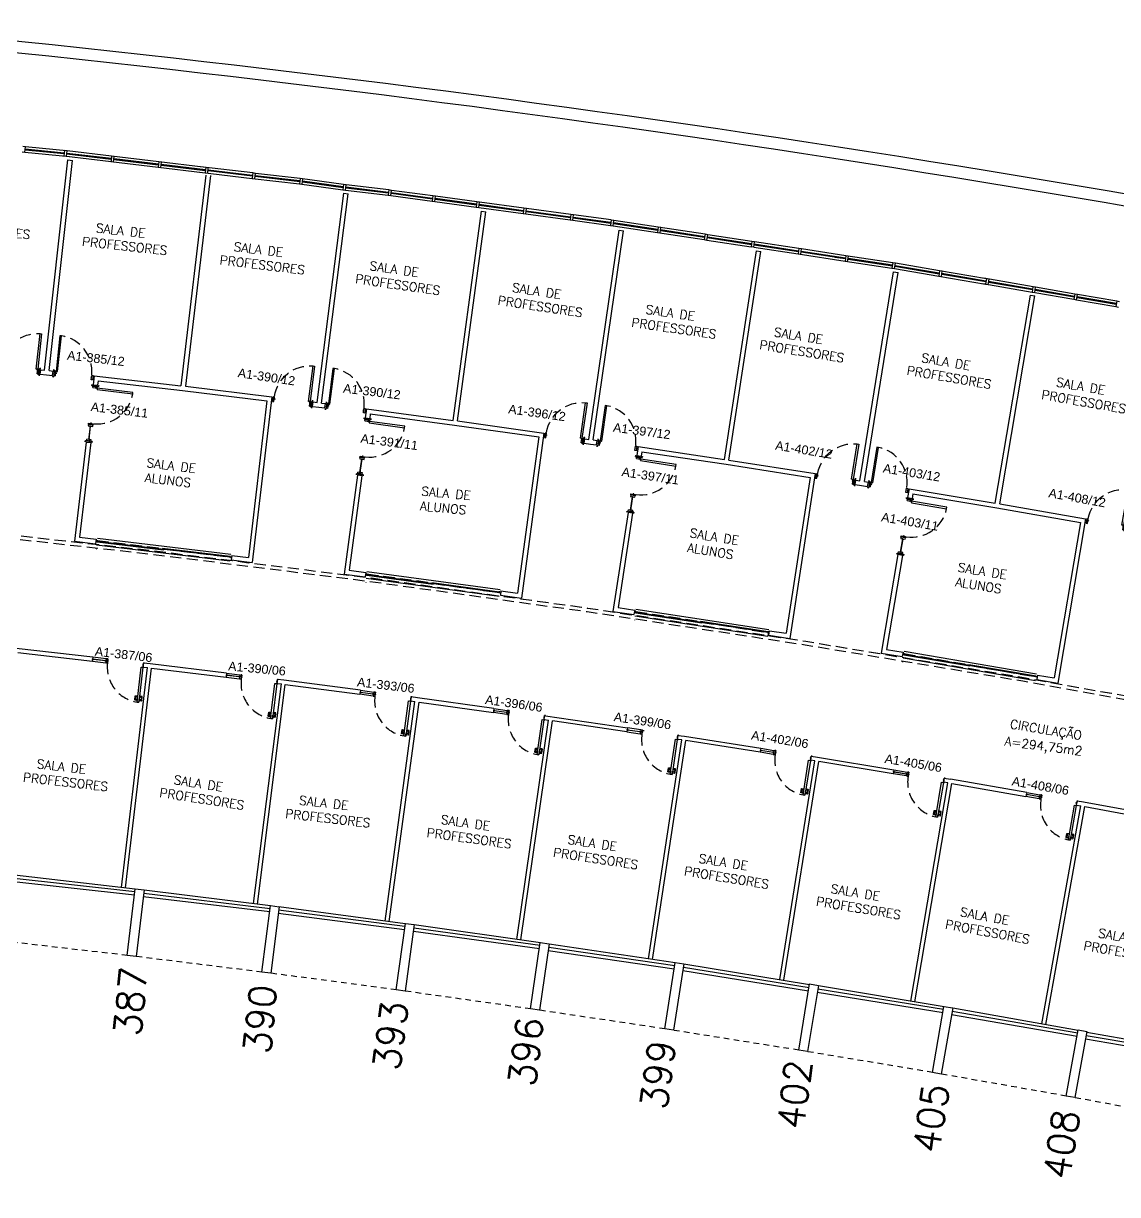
# Model space of a CAD drawing. Header units: millimetres. Extents: x 2757 to 3055, y 1102 to 1216.
# Drawn here: x 2950.97 to 2975.42, y 1124.99 to 1151.17 of the extents above; entities that cross this region are included whole.
import ezdxf

# ---------------------------------------------------------------- set-up
doc = ezdxf.new("R2010")
doc.units = ezdxf.units.MM
doc.linetypes.add('HIDDEN', pattern=[0.375, 0.25, -0.125])
doc.linetypes.add('HIDDEN2', pattern=[0.1875, 0.125, -0.0625])
for name, color, linetype in [('AR-ALV', 2, 'Continuous'), ('AR-ALV-BXA', 2, 'Continuous'), ('AR-ALV-VT1', 2, 'Continuous'), ('AR-DIV', 2, 'Continuous'), ('AR-DIV-VT1', 1, 'Continuous'), ('AR-ESQ', 2, 'Continuous'), ('AR-MOB', 71, 'Continuous'), ('AR-POR', 1, 'Continuous'), ('AR-PRJ', 1, 'HIDDEN'), ('AR-PRJ-EDF', 1, 'HIDDEN'), ('AREA', 2, 'Continuous'), ('BL-ESQ-02', 62, 'Continuous'), ('BL-ESQ-PRJ', 1, 'HIDDEN'), ('BL-POR-01', 2, 'Continuous'), ('BL-POR-02', 1, 'Continuous'), ('BL-POR-PRJ', 1, 'HIDDEN'), ('DT-ESQ-01', 71, 'Continuous'), ('DT-ESQ-VT1', 1, 'Continuous'), ('ESQ', 1, 'Continuous'), ('ESTR', 3, 'Continuous'), ('NOPILAR1', 2, 'Continuous'), ('PROJ', 1, 'HIDDEN2'), ('TEXTO', 2, 'Continuous'), ('USO1', 2, 'Continuous')]:
    doc.layers.add(name, color=color, linetype=linetype)
doc.styles.add('1', font='romans.shx')
doc.styles.add('NOPILAR', font='simplex.shx', dxfattribs={"height": 0.6})
doc.styles.get("Standard").update_dxf_attribs({"font": 'arial.ttf'})
doc.styles.add('UNB-100-1', font='simplex.shx', dxfattribs={"height": 0.2})
doc.dimstyles.new('1-600', dxfattribs={"dimtxt": 1.1, "dimasz": 2.5, "dimexe": 2, "dimexo": 4, "dimgap": 0.2, "dimtad": 1, "dimdec": 0, "dimzin": 4, "dimdsep": 46, "dimlunit": 6, "dimtxsty": '1', "dimblk1": 'NONE', "dimblk2": 'NONE', "dimsah": 1, "dimcen": 0, "dimclrd": 2, "dimclre": 2, "dimclrt": 2, "dimadec": 0, "dimazin": 0, "dimtfac": 1, "dimtdec": 0, "dimtmove": 2, "dimatfit": 3, "dimldrblk": 'NONE', "dimfxl": 1, "dimtolj": 1, "dimtzin": 0, "dimarcsym": 0})

# ---------------------------------------------------------------- blocks, each defined once
blk = doc.blocks.new('pm01-p')
at = {"layer": 'BL-ESQ-02', "color": 2}
for p, q in [((0.01, 0.025), (0.01, 0.125)), ((0.04, 0.125), (0.01, 0.125)), ((0.04, 0.025), (0.01, 0.025)), ((0.04, 0.025), (0.04, 0.125))]:
    blk.add_line(p, q, dxfattribs=at)
for points in [[(0.041, 0.926), (0.041, 0.126), (0.076, 0.126), (0.076, 0.926)], [(0.04, 0.075), (0.04, 0.09), (0.05, 0.09), (0.05, 0.075)], [(0.842, 0.075), (0.842, 0.09), (0.832, 0.09), (0.832, 0.075)], [(0.872, 0.025), (0.842, 0.025), (0.842, 0.125), (0.872, 0.125)]]:
    blk.add_lwpolyline(points, close=True, dxfattribs=at)
at = {"layer": 'BL-ESQ-02', "color": 1}
for points in [[(0, 0.023), (0, 0), (-0.023, 0), (-0.023, 0), (0, 0), (0, 0.023)], [(0, 0.128), (0, 0.15), (-0.023, 0.15), (-0.023, 0.151), (0, 0.151), (0, 0.128)]]:
    blk.add_lwpolyline(points, close=True, dxfattribs=at)
at = {"layer": 'BL-ESQ-02', "color": 2}
blk.add_lwpolyline([(0.01, 0.115), (0, 0.115), (0, 0.035), (0.01, 0.035)], dxfattribs=at)
at = {"layer": 'BL-ESQ-PRJ', "color": 1}
blk.add_arc((0.041, 0.126), 0.801, 1.0013, 87.4949, dxfattribs=at)
at = {"layer": 'DT-ESQ-VT1'}
for points in [[(0.04, 0.125), (0.04, 0.1), (0.041, 0.1), (0.041, 0.125)], [(0.041, 0.126), (0.066, 0.126), (0.066, 0.125), (0.041, 0.125)]]:
    blk.add_lwpolyline(points, close=True, dxfattribs=at)
blk = doc.blocks.new('ev01-p')
at = {"layer": 'AR-ALV-BXA', "color": 2}
for p, q in [((0, 0.075), (3, 0.075)), ((0, -0.075), (3, -0.075))]:
    blk.add_line(p, q, dxfattribs=at)
at = {"layer": 'BL-ESQ-02'}
for p, q in [((0, 0.021), (0.015, 0.021)), ((3, -0.006), (3, 0.007))]:
    blk.add_line(p, q, dxfattribs=at)
at = {"layer": 'BL-ESQ-02', "color": 2}
for p, q in [((0, 0.007), (0, 0.021)), ((0, 0.007), (0.015, 0.007)), ((0, -0.006), (0, 0.007)), ((0, 0.007), (0.015, 0.007)), ((0, -0.006), (0, 0.007)), ((0.015, 0.007), (0, 0.007)), ((0.014, 0.02), (0.001, 0.02)), ((0.001, 0.02), (0.001, 0.008)), ((0.001, 0.008), (0.014, 0.008)), ((0.014, 0.006), (0.001, 0.006)), ((0.001, 0.006), (0.001, -0.005)), ((0.014, 0.019), (0.014, 0.02)), ((0.015, 0.019), (0.014, 0.019)), ((0.014, 0.008), (0.014, 0.009)), ((0.014, 0.009), (0.015, 0.009)), ((0.014, 0.005), (0.014, 0.006)), ((0.015, 0.005), (0.014, 0.005)), ((0.015, 0.021), (0.015, 0.019)), ((0.015, 0.009), (0.015, 0.007)), ((0.015, 0.007), (0.015, 0.005)), ((3, 0.021), (2.985, 0.021)), ((2.985, 0.021), (2.985, 0.019)), ((2.985, 0.019), (2.986, 0.019)), ((2.986, 0.009), (2.985, 0.009)), ((2.985, 0.009), (2.985, 0.007)), ((3, 0.007), (2.985, 0.007)), ((2.985, 0.007), (3, 0.007)), ((2.986, 0.019), (2.986, 0.02)), ((2.986, 0.02), (2.999, 0.02)), ((2.986, 0.008), (2.986, 0.009)), ((2.999, 0.008), (2.986, 0.008)), ((2.999, 0.02), (2.999, 0.008)), ((3, 0.007), (3, 0.021)), ((0.015, -0.006), (0, -0.006)), ((0.001, -0.005), (0.014, -0.005)), ((0.014, -0.005), (0.014, -0.004)), ((0.014, -0.004), (0.015, -0.004)), ((0.015, -0.004), (0.015, -0.006))]:
    blk.add_line(p, q, dxfattribs=at)
at = {"layer": 'BL-ESQ-02', "color": 1}
for points in [[(1.5, 0.004), (0.005, 0.004), (0.005, -0.004), (1.5, -0.004)], [(1.47, 0.01), (2.995, 0.01), (2.995, 0.018), (1.47, 0.018)]]:
    blk.add_lwpolyline(points, dxfattribs=at)
at = {"layer": 'BL-ESQ-02', "color": 2}
blk.add_lwpolyline([(0.005, -0.164), (0.005, -0.172)], dxfattribs=at)
at = {"layer": 'BL-ESQ-PRJ', "color": 1}
for p, q in [((0, 0.021), (2.985, 0.021)), ((0.015, 0.019), (2.985, 0.019)), ((0.015, 0.009), (2.985, 0.009)), ((0.015, 0.007), (2.985, 0.007))]:
    blk.add_line(p, q, dxfattribs=at)
at = {"layer": 'DT-ESQ-01', "color": 1}
for p, q in [((1.47, 0.018), (1.47, 0.01)), ((1.5, 0.004), (1.5, -0.004))]:
    blk.add_line(p, q, dxfattribs=at)
blk = doc.blocks.new('em01-p')
at = {"layer": 'BL-ESQ-02', "color": 2}
for p, q in [((0.33, 0.003), (0.03, 0.003)), ((0.33, 0.05), (0.33, -0.05)), ((0.36, 0.05), (0.33, 0.05)), ((0.36, 0.05), (0.36, -0.05)), ((0.33, -0.003), (0.03, -0.003)), ((0.36, -0.05), (0.33, -0.05))]:
    blk.add_line(p, q, dxfattribs=at)
for points in [[(0.03, 0.05), (0, 0.05), (0, -0.05), (0.03, -0.05)], [(0.03, 0.003), (0.03, 0.018), (0.04, 0.018), (0.04, 0.003)], [(0.33, 0.003), (0.33, 0.018), (0.32, 0.018), (0.32, 0.003)], [(0.03, -0.003), (0.03, -0.018), (0.04, -0.018), (0.04, -0.003)], [(0.33, -0.003), (0.33, -0.018), (0.32, -0.018), (0.32, -0.003)]]:
    blk.add_lwpolyline(points, close=True, dxfattribs=at)
blk.add_lwpolyline([(0.36, -0.04), (0.37, -0.04), (0.37, 0.04), (0.36, 0.04)], dxfattribs=at)
at = {"layer": 'BL-ESQ-02', "color": 1}
for points in [[(0.37, 0.052), (0.37, 0.075), (0.392, 0.075), (0.392, 0.075), (0.369, 0.075), (0.369, 0.052)], [(0.37, -0.053), (0.37, -0.075), (0.392, -0.075), (0.392, -0.076), (0.369, -0.076), (0.369, -0.053)]]:
    blk.add_lwpolyline(points, close=True, dxfattribs=at)
blk = doc.blocks.new('conj pm01-p')
at = {"rotation": 180}
for name, p in [('em01-p', (-0.872, 0)), ('pm01-p', (0, 0.075))]:
    blk.add_blockref(name, p, dxfattribs=at)
blk = doc.blocks.new('pm80-dry-p')
at = {"layer": 'BL-POR-01'}
blk.add_lwpolyline([(0.044, 0.84), (0.044, 0.05), (0.004, 0.05), (0.004, 0.84)], close=True, dxfattribs=at)
at = {"layer": 'BL-POR-02'}
for p, q in [((0, 0.047), (-0.018, 0.047)), ((-0.018, 0.047), (-0.018, 0.046)), ((-0.018, 0.046), (0, 0.046)), ((0.001, 0.045), (0.001, 0)), ((0.002, 0), (0.002, 0.045)), ((0.803, 0), (0.803, 0.045)), ((0.804, 0.045), (0.804, 0)), ((0.805, 0.047), (0.823, 0.047)), ((0.823, 0.046), (0.805, 0.046)), ((0.823, 0.047), (0.823, 0.046)), ((-0.018, -0.046), (-0.018, -0.047)), ((0, -0.046), (-0.018, -0.046)), ((-0.018, -0.047), (0, -0.047)), ((0.001, -0.005), (0.001, -0.045)), ((0.002, -0.045), (0.002, -0.005)), ((0.003, -0.001), (0.016, -0.001)), ((0.003, -0.002), (0.016, -0.002)), ((0.003, -0.004), (0.016, -0.004)), ((0.802, -0.001), (0.789, -0.001)), ((0.802, -0.002), (0.789, -0.002)), ((0.802, -0.004), (0.789, -0.004)), ((0.803, -0.045), (0.803, -0.005)), ((0.804, -0.005), (0.804, -0.045)), ((0.805, -0.046), (0.823, -0.046)), ((0.823, -0.047), (0.805, -0.047)), ((0.823, -0.046), (0.823, -0.047))]:
    blk.add_line(p, q, dxfattribs=at)
for points in [[(-0.003, 0.799), (-0.047, 0.799, 0.414214), (-0.056, 0.79), (-0.056, 0.71, 0.414214), (-0.047, 0.701), (-0.018, 0.701), (-0.018, 0.719), (-0.038, 0.719), (-0.038, 0.781), (-0.003, 0.781)], [(0.051, 0.799), (0.095, 0.799, -0.414214), (0.104, 0.79), (0.104, 0.71, -0.414214), (0.095, 0.701), (0.066, 0.701), (0.066, 0.719), (0.086, 0.719), (0.086, 0.781), (0.051, 0.781)]]:
    blk.add_lwpolyline(points, format="xyb", dxfattribs=at)
for points in [[(0.004, 0.816), (0.004, 0.764), (-0.003, 0.764), (-0.003, 0.816)], [(0.044, 0.816), (0.044, 0.764), (0.051, 0.764), (0.051, 0.816)]]:
    blk.add_lwpolyline(points, close=True, dxfattribs=at)
for centre, radius, start, end in [((0, 0.045), 0.00225, 0, 90), ((0, 0.045), 0.00075, 0, 90), ((0.805, 0.045), 0.00225, 90, 180), ((0.805, 0.045), 0.00075, 90, 180), ((0, -0.045), 0.00225, 270, 0), ((0, -0.045), 0.00075, 270, 0), ((0.003, 0), 0.00225, 180, 270), ((0.003, -0.005), 0.00225, 90, 180), ((0.003, 0), 0.00075, 180, 270), ((0.003, -0.005), 0.00075, 90, 180), ((0.016, -0.002), 0.0015, 270, 90), ((0.789, -0.002), 0.0015, 90, 270), ((0.802, 0), 0.00075, 270, 0), ((0.802, 0), 0.00225, 270, 0), ((0.802, -0.005), 0.00225, 0, 90), ((0.802, -0.005), 0.00075, 0, 90), ((0.805, -0.045), 0.00225, 180, 270), ((0.805, -0.045), 0.00075, 180, 270)]:
    blk.add_arc(centre, radius, start, end, dxfattribs=at)
at = {"layer": 'BL-POR-PRJ'}
blk.add_arc((0.012, 0.05), 0.79, 359.9833, 90.5939, dxfattribs=at)
blk = doc.blocks.new('porta-visor')
at = {"layer": 'AR-DIV'}
for p, q in [((0, -0.045), (0, 0.045)), ((0.843, 0.045), (0.805, 0.045)), ((0.805, -0.045), (0.805, 0.045)), ((0.843, -0.045), (0.805, -0.045))]:
    blk.add_line(p, q, dxfattribs=at)
for points in [[(0.843, 0.045), (0.843, -0.045)], [(1.143, 0.045), (1.143, -0.045)]]:
    blk.add_lwpolyline(points, dxfattribs=at)
at = {"layer": 'DT-ESQ-VT1'}
for points in [[(0.864, -0.004), (0.864, -0.005), (0.843, -0.005), (0.843, 0.003), (0.843, 0.005), (0.864, 0.005), (0.864, 0.004), (0.844, 0.004), (0.844, 0.003), (0.844, -0.003), (0.844, -0.004)], [(1.122, -0.004), (1.122, -0.005), (1.143, -0.005), (1.143, 0.003), (1.143, 0.005), (1.122, 0.005), (1.122, 0.004), (1.142, 0.004), (1.142, 0.003), (1.142, -0.003), (1.142, -0.004)]]:
    blk.add_lwpolyline(points, close=True, dxfattribs=at)
for points in [[(0.844, 0.003), (0.844, -0.003)], [(1.142, 0.003), (1.142, -0.003)]]:
    blk.add_lwpolyline(points, dxfattribs=at)
at = {"layer": 'DT-ESQ-VT1', "color": 2}
blk.add_lwpolyline([(0.846, -0.003), (1.14, -0.003), (1.14, 0.003), (0.846, 0.003)], close=True, dxfattribs=at)
at = {"xscale": -1, "rotation": 180.0000000026153}
blk.add_blockref('pm80-dry-p', (0, 0), dxfattribs=at)
blk = doc.blocks.new('PILAR-SLC')
blk.add_lwpolyline([(0.197, -72.501), (0.197, -74.001), (-0.003, -74.001), (-0.003, -72.501)], close=True)
blk = doc.blocks.new('*D109')
at = {"layer": 'DEFPOINTS', "color": 0, "transparency": 16777216}
for p in [(2938.518, 1133.295), (2938.403, 1131.799), (3016.316, 1118.531), (2988.99, 1117.563), (3015.875, 1117.097)]:
    blk.add_point(p, dxfattribs=at)
at = {"layer": 'USO1', "color": 2, "lineweight": -2, "transparency": 16777216}
for p, q in [((2938.096, 1127.811), (2937.751, 1123.324)), ((3014.7, 1113.273), (3013.378, 1108.972))]:
    blk.add_line(p, q, dxfattribs=at)
blk.add_arc((2910.992, 775.895), 350.458, 72.913, 85.59592, dxfattribs=at)
at = {"layer": 'USO1', "color": 2, "transparency": 16777216, "insert": (2976.474, 1120.945), "char_height": 1.1, "attachment_point": 5, "rotation": 349.2545, "style": '1'}
blk.add_mtext('\\A1;Matemática', dxfattribs=at)
blk = doc.blocks.new('_NONE')
at = {"color": 0, "linetype": 'ByBlock'}
blk.add_circle((0, 0), 0.25, dxfattribs=at)

msp = doc.modelspace()

# ---------------------------------------------------------------- linework, layer by layer
at = {"layer": 'AR-ALV'}
for p, q in [((2951.442, 1143.421), (2951.962, 1148.12)), ((2951.542, 1143.41), (2952.062, 1148.109)), ((2951.962, 1148.12), (2952.062, 1148.109)), ((2955.047, 1147.78), (2954.487, 1143.072)), ((2955.147, 1147.768), (2954.586, 1143.06)), ((2958.109, 1147.452), (2958.109, 1147.452)), ((2957.528, 1142.697), (2958.124, 1147.374)), ((2957.628, 1142.685), (2958.223, 1147.362)), ((2958.124, 1147.374), (2958.223, 1147.362)), ((2960.567, 1142.298), (2961.201, 1146.97)), ((2960.666, 1142.284), (2961.3, 1146.956)), ((2961.201, 1146.97), (2961.3, 1146.956)), ((2963.601, 1141.873), (2964.276, 1146.551)), ((2963.7, 1141.859), (2964.375, 1146.536)), ((2964.251, 1146.555), (2964.252, 1146.555)), ((2964.276, 1146.551), (2964.375, 1146.536)), ((2964.28, 1146.576), (2964.28, 1146.576)), ((2966.633, 1141.423), (2967.345, 1146.084)), ((2966.732, 1141.408), (2967.443, 1146.069)), ((2967.345, 1146.084), (2967.443, 1146.069)), ((2969.66, 1140.949), (2970.412, 1145.616)), ((2969.759, 1140.933), (2970.511, 1145.6)), ((2970.412, 1145.616), (2970.511, 1145.6)), ((2970.548, 1145.67), (2970.548, 1145.67)), ((2972.684, 1140.449), (2973.472, 1145.095)), ((2972.782, 1140.432), (2973.571, 1145.079)), ((2973.472, 1145.095), (2973.571, 1145.079)), ((2951.342, 1143.331), (2951.353, 1143.43)), ((2951.342, 1143.331), (2951.481, 1143.316)), ((2951.353, 1143.43), (2951.442, 1143.421)), ((2951.481, 1143.316), (2951.62, 1143.3)), ((2951.542, 1143.41), (2951.631, 1143.399)), ((2951.62, 1143.3), (2951.631, 1143.399)), ((2952.55, 1143.294), (2952.526, 1143.095)), ((2952.55, 1143.294), (2954.487, 1143.072)), ((2952.526, 1143.095), (2952.625, 1143.084)), ((2952.637, 1143.183), (2952.625, 1143.084)), ((2952.637, 1143.183), (2954.525, 1142.967)), ((2954.525, 1142.966), (2956.41, 1142.734)), ((2954.586, 1143.06), (2956.522, 1142.821)), ((2956.41, 1142.734), (2955.994, 1139.234)), ((2956.522, 1142.821), (2956.081, 1139.122)), ((2957.426, 1142.609), (2957.439, 1142.708)), ((2957.439, 1142.708), (2957.528, 1142.697)), ((2957.628, 1142.685), (2957.717, 1142.673)), ((2957.704, 1142.574), (2957.717, 1142.673)), ((2957.426, 1142.609), (2957.566, 1142.592)), ((2957.565, 1142.592), (2957.704, 1142.574)), ((2958.633, 1142.552), (2958.606, 1142.354)), ((2958.633, 1142.552), (2960.567, 1142.298)), ((2958.719, 1142.44), (2958.705, 1142.341)), ((2958.719, 1142.44), (2960.603, 1142.192)), ((2958.581, 1142.357), (2958.582, 1142.357)), ((2958.606, 1142.354), (2958.705, 1142.341)), ((2960.603, 1142.192), (2962.484, 1141.929)), ((2960.666, 1142.284), (2962.597, 1142.014)), ((2962.484, 1141.929), (2962.01, 1138.436)), ((2962.597, 1142.014), (2962.095, 1138.323)), ((2963.498, 1141.787), (2963.512, 1141.886)), ((2963.512, 1141.886), (2963.601, 1141.873)), ((2952.373, 1141.813), (2952.109, 1139.595)), ((2952.473, 1141.801), (2952.221, 1139.683)), ((2952.373, 1141.813), (2952.473, 1141.801)), ((2963.498, 1141.787), (2963.637, 1141.767)), ((2963.636, 1141.767), (2963.775, 1141.747)), ((2963.7, 1141.859), (2963.789, 1141.846)), ((2963.775, 1141.747), (2963.789, 1141.846)), ((2964.704, 1141.71), (2964.674, 1141.512)), ((2964.704, 1141.71), (2966.633, 1141.423)), ((2964.649, 1141.516), (2964.649, 1141.516)), ((2964.67, 1141.487), (2964.67, 1141.487)), ((2964.674, 1141.512), (2964.773, 1141.497)), ((2964.788, 1141.596), (2964.773, 1141.497)), ((2964.788, 1141.596), (2966.667, 1141.317)), ((2966.732, 1141.408), (2968.658, 1141.106)), ((2966.667, 1141.317), (2968.544, 1141.023)), ((2968.658, 1141.106), (2968.096, 1137.424)), ((2958.432, 1141.074), (2958.132, 1138.861)), ((2958.532, 1141.06), (2958.244, 1138.947)), ((2958.532, 1141.06), (2958.432, 1141.074)), ((2968.544, 1141.023), (2968.012, 1137.538)), ((2969.555, 1140.864), (2969.571, 1140.963)), ((2969.555, 1140.864), (2969.694, 1140.842)), ((2969.571, 1140.963), (2969.66, 1140.949)), ((2969.693, 1140.842), (2969.832, 1140.819)), ((2969.759, 1140.933), (2969.848, 1140.918)), ((2969.832, 1140.819), (2969.848, 1140.918)), ((2970.701, 1140.574), (2970.702, 1140.574)), ((2970.76, 1140.767), (2970.726, 1140.57)), ((2970.726, 1140.57), (2970.825, 1140.554)), ((2970.76, 1140.767), (2972.684, 1140.449)), ((2970.842, 1140.652), (2970.825, 1140.554)), ((2970.842, 1140.652), (2972.716, 1140.342)), ((2972.716, 1140.342), (2974.588, 1140.016)), ((2972.782, 1140.432), (2974.703, 1140.098)), ((2964.479, 1140.235), (2964.141, 1138.027)), ((2964.577, 1140.22), (2964.255, 1138.112)), ((2964.577, 1140.22), (2964.479, 1140.235)), ((2974.703, 1140.098), (2974.08, 1136.425)), ((2974.588, 1140.016), (2973.998, 1136.541)), ((2952.109, 1139.595), (2952.581, 1139.541)), ((2952.221, 1139.683), (2952.593, 1139.64)), ((2952.593, 1139.64), (2952.581, 1139.541)), ((2955.622, 1139.28), (2955.61, 1139.18)), ((2955.622, 1139.28), (2955.994, 1139.234)), ((2955.625, 1139.305), (2955.625, 1139.305)), ((2970.51, 1139.296), (2970.136, 1137.095)), ((2970.609, 1139.28), (2970.252, 1137.177)), ((2970.609, 1139.28), (2970.51, 1139.296)), ((2955.61, 1139.18), (2956.081, 1139.122)), ((2958.132, 1138.861), (2958.603, 1138.799)), ((2958.244, 1138.947), (2958.616, 1138.898)), ((2958.616, 1138.898), (2958.603, 1138.799)), ((2961.639, 1138.488), (2961.625, 1138.389)), ((2961.639, 1138.488), (2962.01, 1138.436)), ((2961.625, 1138.389), (2962.095, 1138.323)), ((2964.141, 1138.027), (2964.611, 1137.958)), ((2964.255, 1138.112), (2964.626, 1138.057)), ((2964.626, 1138.057), (2964.611, 1137.958)), ((2967.613, 1137.575), (2967.598, 1137.476)), ((2967.626, 1137.497), (2967.642, 1137.596)), ((2967.626, 1137.497), (2968.096, 1137.424)), ((2967.642, 1137.596), (2968.012, 1137.538)), ((2970.252, 1137.177), (2970.622, 1137.116)), ((2970.136, 1137.095), (2970.605, 1137.017)), ((2970.622, 1137.116), (2970.605, 1137.017)), ((2973.629, 1136.605), (2973.612, 1136.507)), ((2973.612, 1136.507), (2974.08, 1136.425)), ((2973.629, 1136.605), (2973.998, 1136.541))]:
    msp.add_line(p, q, dxfattribs=at)
at = {"layer": 'AR-ALV-VT1'}
for points in [[(3021.612, 1136.339, 0.05916), (2935.976, 1152.005), (2927.053, 1152.488), (2920.658, 1152.701)], [(3021.406, 1136.119, 0.058865), (2935.936, 1151.757), (2927.044, 1152.238)]]:
    msp.add_lwpolyline(points, format="xyb", dxfattribs=at)
at = {"layer": 'AR-DIV'}
for p, q in [((2950.839, 1137.106), (2952.508, 1136.914)), ((2953.157, 1131.858), (2953.742, 1136.773)), ((2953.246, 1131.847), (2953.831, 1136.762)), ((2953.643, 1136.784), (2953.742, 1136.773)), ((2953.786, 1136.768), (2953.786, 1136.768)), ((2956.106, 1131.495), (2956.731, 1136.405)), ((2956.195, 1131.483), (2956.82, 1136.393)), ((2959.051, 1131.107), (2959.717, 1136.012)), ((2959.14, 1131.095), (2959.807, 1136)), ((2959.618, 1136.025), (2959.63, 1136.115)), ((2962.601, 1135.609), (2962.614, 1135.698)), ((2962.631, 1135.696), (2964.464, 1135.424)), ((2961.994, 1130.696), (2962.7, 1135.595)), ((2962.083, 1130.683), (2962.789, 1135.582)), ((2964.451, 1135.335), (2962.789, 1135.582)), ((2964.761, 1135.38), (2964.798, 1135.375)), ((2964.932, 1130.26), (2965.68, 1135.153)), ((2965.021, 1130.246), (2965.769, 1135.139)), ((2965.581, 1135.167), (2965.594, 1135.257)), ((2965.68, 1135.153), (2965.581, 1135.167)), ((2965.594, 1135.256), (2965.738, 1135.235)), ((2965.738, 1135.235), (2967.442, 1134.968)), ((2967.428, 1134.879), (2965.769, 1135.139)), ((2967.738, 1134.921), (2967.775, 1134.915)), ((2967.868, 1129.799), (2968.655, 1134.686)), ((2967.956, 1129.785), (2968.744, 1134.672)), ((2968.556, 1134.701), (2968.571, 1134.791)), ((2968.655, 1134.686), (2968.556, 1134.701)), ((2968.571, 1134.79), (2968.714, 1134.768)), ((2968.714, 1134.768), (2970.416, 1134.486)), ((2970.401, 1134.397), (2968.744, 1134.672)), ((2970.734, 1134.342), (2970.697, 1134.349)), ((2970.712, 1134.437), (2970.749, 1134.431)), ((2971.528, 1134.211), (2971.543, 1134.3)), ((2971.543, 1134.3), (2971.686, 1134.276)), ((2970.799, 1129.315), (2971.627, 1134.195)), ((2970.888, 1129.3), (2971.716, 1134.18)), ((2971.627, 1134.195), (2971.528, 1134.211)), ((2973.386, 1133.98), (2971.686, 1134.276)), ((2971.716, 1134.18), (2973.37, 1133.892)), ((2973.666, 1133.84), (2973.703, 1133.834)), ((2973.718, 1133.923), (2973.681, 1133.929)), ((2974.496, 1133.696), (2974.512, 1133.785)), ((2974.655, 1133.76), (2974.511, 1133.785)), ((2973.726, 1128.806), (2974.594, 1133.679)), ((2973.815, 1128.79), (2974.683, 1133.663)), ((2974.496, 1133.696), (2974.594, 1133.679)), ((2976.351, 1133.45), (2974.655, 1133.76)), ((2974.683, 1133.663), (2976.335, 1133.362))]:
    msp.add_line(p, q, dxfattribs=at)
for points in [[(2952.518, 1137.004), (2950.804, 1137.201)], [(2952.853, 1136.965), (2952.816, 1136.97)], [(2955.509, 1136.646), (2953.797, 1136.857), (2953.653, 1136.873)], [(2953.831, 1136.762), (2955.498, 1136.557)], [(2956.632, 1136.417), (2956.731, 1136.405)], [(2958.497, 1136.263), (2956.787, 1136.488), (2956.643, 1136.506)], [(2956.82, 1136.393), (2958.486, 1136.174)], [(2958.832, 1136.219), (2958.795, 1136.224)], [(2959.618, 1136.025), (2959.717, 1136.012)], [(2961.482, 1135.856), (2959.774, 1136.095), (2959.63, 1136.114)], [(2959.807, 1136), (2961.47, 1135.767)], [(2961.817, 1135.809), (2961.78, 1135.814)], [(2962.601, 1135.609), (2962.7, 1135.595)]]:
    msp.add_lwpolyline(points, dxfattribs=at)
at = {"layer": 'AR-DIV-VT1'}
for p, q in [((2952.508, 1136.914), (2952.806, 1136.88)), ((2952.816, 1136.97), (2952.518, 1137.004)), ((2955.509, 1136.646), (2955.807, 1136.609)), ((2955.498, 1136.557), (2955.796, 1136.52)), ((2958.783, 1136.135), (2958.486, 1136.174)), ((2958.497, 1136.263), (2958.795, 1136.224)), ((2961.767, 1135.725), (2961.47, 1135.767)), ((2961.482, 1135.856), (2961.78, 1135.815)), ((2964.451, 1135.335), (2964.748, 1135.291)), ((2964.761, 1135.38), (2964.464, 1135.424)), ((2967.724, 1134.832), (2967.428, 1134.879)), ((2967.442, 1134.968), (2967.738, 1134.921)), ((2970.697, 1134.349), (2970.401, 1134.397)), ((2970.416, 1134.486), (2970.712, 1134.437)), ((2973.666, 1133.84), (2973.37, 1133.892)), ((2973.386, 1133.98), (2973.681, 1133.929))]:
    msp.add_line(p, q, dxfattribs=at)
at = {"layer": 'AR-ESQ', "color": 2}
for p, q in [((2950.941, 1148.3), (2951.001, 1148.294)), ((2951.013, 1148.413), (2950.953, 1148.419)), ((2951.001, 1148.294), (2951.013, 1148.413)), ((2951.006, 1148.347), (2951.877, 1148.259)), ((2951.879, 1148.27), (2951.007, 1148.359)), ((2951.885, 1148.327), (2951.871, 1148.208)), ((2951.871, 1148.207), (2951.931, 1148.2)), ((2951.945, 1148.32), (2951.885, 1148.327)), ((2951.931, 1148.2), (2951.945, 1148.32)), ((2951.937, 1148.254), (2952.931, 1148.136)), ((2952.932, 1148.148), (2951.939, 1148.266)), ((2952.939, 1148.202), (2952.925, 1148.083)), ((2952.998, 1148.194), (2952.939, 1148.202)), ((2952.984, 1148.075), (2952.998, 1148.194)), ((2952.925, 1148.082), (2952.984, 1148.075)), ((2952.99, 1148.129), (2953.982, 1148.011)), ((2953.984, 1148.023), (2952.992, 1148.141)), ((2953.99, 1148.077), (2953.976, 1147.958)), ((2953.976, 1147.957), (2954.036, 1147.95)), ((2954.05, 1148.07), (2953.99, 1148.077)), ((2954.036, 1147.95), (2954.05, 1148.07)), ((2954.042, 1148.004), (2955.032, 1147.886)), ((2955.033, 1147.898), (2954.043, 1148.016)), ((2955.04, 1147.952), (2955.026, 1147.834)), ((2955.099, 1147.945), (2955.04, 1147.952)), ((2955.085, 1147.826), (2955.099, 1147.945)), ((2955.092, 1147.879), (2956.087, 1147.761)), ((2956.089, 1147.773), (2955.093, 1147.891)), ((2956.095, 1147.827), (2956.081, 1147.708)), ((2956.155, 1147.819), (2956.095, 1147.827)), ((2956.141, 1147.7), (2956.155, 1147.819)), ((2956.147, 1147.754), (2957.141, 1147.636)), ((2957.142, 1147.648), (2956.148, 1147.766)), ((2957.149, 1147.701), (2957.135, 1147.583)), ((2957.194, 1147.575), (2957.208, 1147.694)), ((2958.114, 1147.517), (2957.202, 1147.641)), ((2957.201, 1147.629), (2958.113, 1147.505)), ((2958.122, 1147.571), (2958.105, 1147.452)), ((2958.105, 1147.452), (2958.165, 1147.445)), ((2958.181, 1147.564), (2958.122, 1147.571)), ((2958.165, 1147.445), (2958.181, 1147.564)), ((2958.172, 1147.497), (2959.125, 1147.382)), ((2959.127, 1147.394), (2958.174, 1147.509)), ((2959.134, 1147.447), (2959.118, 1147.329)), ((2959.194, 1147.439), (2959.134, 1147.447)), ((2959.177, 1147.32), (2959.194, 1147.439)), ((2960.108, 1147.26), (2959.186, 1147.386)), ((2959.118, 1147.328), (2959.177, 1147.32)), ((2959.185, 1147.374), (2960.107, 1147.248)), ((2960.116, 1147.314), (2960.1, 1147.196)), ((2960.116, 1147.313), (2960.1, 1147.195)), ((2960.1, 1147.195), (2960.159, 1147.187)), ((2960.1, 1147.194), (2960.159, 1147.186)), ((2960.175, 1147.306), (2960.116, 1147.314)), ((2960.175, 1147.305), (2960.116, 1147.313)), ((2960.159, 1147.187), (2960.175, 1147.306)), ((2960.159, 1147.186), (2960.175, 1147.305)), ((2960.166, 1147.241), (2961.089, 1147.115)), ((2961.09, 1147.127), (2960.168, 1147.253)), ((2961.097, 1147.181), (2961.081, 1147.063)), ((2961.157, 1147.172), (2961.097, 1147.181)), ((2961.141, 1147.054), (2961.157, 1147.172)), ((2962.144, 1146.984), (2961.15, 1147.119)), ((2961.081, 1147.062), (2961.141, 1147.054)), ((2961.148, 1147.107), (2962.142, 1146.973)), ((2962.151, 1147.038), (2962.135, 1146.92)), ((2962.135, 1146.919), (2962.194, 1146.911)), ((2962.21, 1147.03), (2962.151, 1147.038)), ((2962.194, 1146.911), (2962.21, 1147.03)), ((2962.201, 1146.965), (2963.193, 1146.83)), ((2963.195, 1146.842), (2962.203, 1146.976)), ((2963.202, 1146.896), (2963.186, 1146.778)), ((2963.262, 1146.888), (2963.202, 1146.896)), ((2963.245, 1146.769), (2963.262, 1146.888)), ((2963.186, 1146.777), (2963.245, 1146.769)), ((2963.253, 1146.822), (2964.094, 1146.708)), ((2964.095, 1146.72), (2963.254, 1146.834)), ((2964.104, 1146.775), (2964.086, 1146.657)), ((2964.086, 1146.656), (2964.145, 1146.647)), ((2964.163, 1146.766), (2964.104, 1146.775)), ((2964.145, 1146.647), (2964.163, 1146.766)), ((2964.153, 1146.701), (2965.143, 1146.55)), ((2965.144, 1146.562), (2964.156, 1146.712)), ((2965.153, 1146.615), (2965.135, 1146.498)), ((2965.212, 1146.606), (2965.153, 1146.615)), ((2965.194, 1146.488), (2965.212, 1146.606)), ((2965.135, 1146.497), (2965.194, 1146.488)), ((2965.202, 1146.541), (2966.19, 1146.391)), ((2966.191, 1146.402), (2965.204, 1146.553)), ((2966.181, 1146.337), (2966.241, 1146.328)), ((2966.199, 1146.456), (2966.182, 1146.338)), ((2966.259, 1146.447), (2966.199, 1146.456)), ((2966.241, 1146.328), (2966.259, 1146.447)), ((2966.249, 1146.382), (2967.234, 1146.232)), ((2967.236, 1146.243), (2966.251, 1146.393)), ((2967.244, 1146.297), (2967.226, 1146.179)), ((2967.286, 1146.169), (2967.226, 1146.178)), ((2967.304, 1146.288), (2967.244, 1146.297)), ((2967.286, 1146.169), (2967.304, 1146.288)), ((2967.294, 1146.223), (2968.285, 1146.072)), ((2968.287, 1146.083), (2967.296, 1146.234)), ((2968.295, 1146.137), (2968.277, 1146.019)), ((2968.354, 1146.128), (2968.295, 1146.137)), ((2968.336, 1146.009), (2968.354, 1146.128)), ((2969.336, 1145.924), (2968.346, 1146.074)), ((2968.345, 1146.063), (2969.334, 1145.912)), ((2969.344, 1145.977), (2969.326, 1145.859)), ((2969.385, 1145.85), (2969.403, 1145.968)), ((2969.393, 1145.903), (2970.384, 1145.753)), ((2970.386, 1145.764), (2969.395, 1145.915)), ((2970.395, 1145.818), (2970.375, 1145.7)), ((2970.454, 1145.808), (2970.395, 1145.818)), ((2970.434, 1145.689), (2970.454, 1145.808)), ((2970.375, 1145.699), (2970.434, 1145.689)), ((2970.443, 1145.743), (2971.43, 1145.575)), ((2971.432, 1145.587), (2970.445, 1145.754)), ((2971.441, 1145.64), (2971.421, 1145.523)), ((2971.5, 1145.63), (2971.441, 1145.64)), ((2971.48, 1145.512), (2971.5, 1145.63)), ((2971.489, 1145.565), (2972.474, 1145.398)), ((2972.476, 1145.41), (2971.491, 1145.577)), ((2971.421, 1145.522), (2971.48, 1145.512)), ((2972.485, 1145.463), (2972.465, 1145.346)), ((2972.465, 1145.345), (2972.524, 1145.335)), ((2972.544, 1145.453), (2972.485, 1145.463)), ((2972.524, 1145.335), (2972.544, 1145.453)), ((2972.533, 1145.388), (2973.516, 1145.221)), ((2973.518, 1145.233), (2972.535, 1145.4)), ((2973.526, 1145.284), (2973.506, 1145.166)), ((2973.585, 1145.274), (2973.526, 1145.284)), ((2973.506, 1145.166), (2973.565, 1145.156)), ((2973.565, 1145.156), (2973.585, 1145.274)), ((2973.574, 1145.209), (2974.451, 1145.056)), ((2974.453, 1145.068), (2973.576, 1145.221)), ((2974.462, 1145.121), (2974.442, 1145.004)), ((2974.521, 1145.111), (2974.462, 1145.121)), ((2974.501, 1144.993), (2974.521, 1145.111)), ((2974.51, 1145.046), (2975.387, 1144.894)), ((2975.389, 1144.906), (2974.512, 1145.058)), ((2974.442, 1145.003), (2974.501, 1144.993)), ((2975.398, 1144.959), (2975.378, 1144.842)), ((2975.378, 1144.841), (2975.437, 1144.831)), ((2975.457, 1144.949), (2975.398, 1144.959))]:
    msp.add_line(p, q, dxfattribs=at)
at = {"layer": 'AR-ESQ', "color": 1}
for p, q in [((2951.001, 1148.294), (2951.994, 1148.192)), ((2952.007, 1148.312), (2951.013, 1148.413)), ((2951.931, 1148.2), (2952.925, 1148.082)), ((2952.939, 1148.202), (2951.945, 1148.32)), ((2953.99, 1148.077), (2952.938, 1148.202)), ((2952.924, 1148.082), (2953.976, 1147.957)), ((2953.917, 1147.965), (2955.026, 1147.833)), ((2955.04, 1147.952), (2953.931, 1148.084)), ((2956.095, 1147.827), (2954.924, 1147.966)), ((2954.91, 1147.847), (2956.081, 1147.707)), ((2956.081, 1147.707), (2957.135, 1147.582)), ((2957.149, 1147.701), (2956.155, 1147.819)), ((2958.122, 1147.571), (2957.149, 1147.701)), ((2957.135, 1147.582), (2958.105, 1147.452)), ((2958.165, 1147.445), (2959.118, 1147.328)), ((2959.134, 1147.447), (2958.181, 1147.564)), ((2960.116, 1147.313), (2959.194, 1147.439)), ((2959.177, 1147.32), (2960.1, 1147.194)), ((2960.159, 1147.187), (2961.081, 1147.062)), ((2961.097, 1147.181), (2960.175, 1147.306)), ((2962.151, 1147.038), (2961.157, 1147.172)), ((2961.141, 1147.054), (2962.135, 1146.919)), ((2962.194, 1146.911), (2963.186, 1146.777)), ((2963.202, 1146.896), (2962.21, 1147.03)), ((2964.104, 1146.776), (2963.262, 1146.888)), ((2963.245, 1146.769), (2964.086, 1146.656)), ((2964.145, 1146.647), (2965.135, 1146.497)), ((2965.153, 1146.615), (2964.164, 1146.766)), ((2966.199, 1146.456), (2965.152, 1146.615)), ((2965.134, 1146.497), (2966.181, 1146.337)), ((2967.244, 1146.297), (2966.259, 1146.447)), ((2966.241, 1146.328), (2967.226, 1146.178)), ((2967.286, 1146.169), (2968.277, 1146.018)), ((2968.295, 1146.137), (2967.304, 1146.288)), ((2969.344, 1145.977), (2968.354, 1146.128)), ((2968.277, 1146.018), (2969.326, 1145.859)), ((2969.326, 1145.859), (2970.375, 1145.699)), ((2970.395, 1145.818), (2969.344, 1145.977)), ((2971.441, 1145.64), (2970.455, 1145.808)), ((2970.434, 1145.689), (2971.421, 1145.522)), ((2972.485, 1145.463), (2971.44, 1145.64)), ((2971.42, 1145.522), (2972.465, 1145.345)), ((2972.406, 1145.355), (2973.506, 1145.166)), ((2973.527, 1145.284), (2972.426, 1145.473)), ((2973.565, 1145.156), (2974.442, 1145.003)), ((2974.462, 1145.121), (2973.585, 1145.274)), ((2975.398, 1144.959), (2974.521, 1145.111)), ((2974.501, 1144.993), (2975.378, 1144.841))]:
    msp.add_line(p, q, dxfattribs=at)
at = {"layer": 'AR-ESQ'}
for p, q in [((2952.93, 1148.136), (2952.931, 1148.136)), ((2952.932, 1148.148), (2952.932, 1148.148)), ((2965.142, 1146.55), (2965.143, 1146.55)), ((2965.144, 1146.562), (2965.144, 1146.562)), ((2969.096, 1145.948), (2969.334, 1145.912))]:
    msp.add_line(p, q, dxfattribs=at)
at = {"layer": 'AR-MOB'}
msp.add_line((2964.802, 1135.368), (2964.836, 1135.363), dxfattribs=at)
at = {"layer": 'AR-PRJ'}
for radius in [366.676, 366.755]:
    msp.add_arc((2910.744, 775.165), radius, 73.24459, 85.57029, dxfattribs=at)
at = {"layer": 'AR-PRJ-EDF', "linetype": 'HIDDEN'}
msp.add_arc((2910.748, 775.165), 366.755, 73.24459, 85.57151, dxfattribs=at)
at = {"layer": 'ESQ'}
for p, q in [((2950.622, 1132.004), (2953.451, 1131.69)), ((2950.63, 1132.079), (2953.46, 1131.764)), ((2950.639, 1132.153), (2953.468, 1131.827)), ((2953.656, 1131.728), (2956.482, 1131.39)), ((2953.664, 1131.803), (2956.49, 1131.452)), ((2953.647, 1131.654), (2956.472, 1131.316)), ((2956.677, 1131.428), (2959.5, 1131.054)), ((2956.658, 1131.28), (2959.48, 1130.917)), ((2956.667, 1131.354), (2959.491, 1130.991)), ((2959.692, 1130.952), (2962.512, 1130.565)), ((2959.702, 1131.026), (2962.521, 1130.627)), ((2959.682, 1130.877), (2962.501, 1130.491)), ((2962.694, 1130.451), (2965.51, 1130.04)), ((2962.705, 1130.525), (2965.522, 1130.114)), ((2962.715, 1130.599), (2965.532, 1130.176)), ((2965.726, 1130.146), (2968.536, 1129.684)), ((2965.702, 1129.998), (2968.512, 1129.548)), ((2965.714, 1130.072), (2968.525, 1129.622)), ((2968.719, 1129.594), (2971.529, 1129.136)), ((2968.731, 1129.668), (2971.54, 1129.198)), ((2968.707, 1129.52), (2971.516, 1129.062)), ((2971.72, 1129.09), (2974.526, 1128.608)), ((2971.733, 1129.164), (2974.537, 1128.67)), ((2971.707, 1129.017), (2974.512, 1128.534)), ((2974.715, 1128.549), (2977.521, 1128.067)), ((2974.728, 1128.623), (2977.532, 1128.129)), ((2974.703, 1128.475), (2977.507, 1127.993))]:
    msp.add_line(p, q, dxfattribs=at)
at = {"layer": 'PROJ'}
for p, q in [((2953.291, 1130.337), (2950.479, 1130.662)), ((2956.299, 1129.965), (2953.49, 1130.313)), ((2959.304, 1129.567), (2956.497, 1129.939)), ((2962.305, 1129.143), (2959.502, 1129.539)), ((2965.302, 1128.694), (2962.503, 1129.114)), ((2968.296, 1128.219), (2965.5, 1128.663)), ((2971.285, 1127.719), (2968.493, 1128.187)), ((2974.27, 1127.194), (2971.482, 1127.685)), ((2977.25, 1126.643), (2974.467, 1127.158))]:
    msp.add_line(p, q, dxfattribs=at)

# ---------------------------------------------------------------- block references
at = {"layer": 'AR-DIV', "xscale": -1}
for p, rotation in [((2953.648, 1136.829), 353.4497821999293), ((2956.638, 1136.462), 352.975781518659), ((2959.624, 1136.07), 352.5121519219609), ((2962.608, 1135.653), 352.0381508627131), ((2965.588, 1135.212), 351.5641498038078), ((2968.564, 1134.746), 351.0901495941367), ((2971.536, 1134.255), 350.6057758225419), ((2974.504, 1133.74), 350.1317748262331)]:
    msp.add_blockref('porta-visor', p, dxfattribs=dict(at, rotation=rotation))
at = {"layer": 'AR-ESQ', "xscale": -1, "rotation": 353.6867167247373}
msp.add_blockref('pm01-p', (2951.314, 1143.309), dxfattribs=at)
at = {"layer": 'AR-ESQ', "color": 4}
for p, rotation in [((2952.612, 1139.588), 353.2032927808046), ((2958.634, 1138.845), 352.2647278601111), ((2964.644, 1138.003), 351.3167158140346), ((2970.638, 1137.062), 350.368736443304)]:
    msp.add_blockref('ev01-p', p, dxfattribs=dict(at, rotation=rotation))
at = {"layer": 'AR-POR'}
for name, p, rotation in [('pm01-p', (2951.642, 1143.272), 353.6865253630058), ('pm01-p', (2957.726, 1142.546), 352.7386490142027), ('conj pm01-p', (2952.573, 1143.065), 83.21346879367503), ('pm01-p', (2963.796, 1141.718), 351.7906534108249), ('pm01-p', (2969.852, 1140.791), 350.8426576958327)]:
    msp.add_blockref(name, p, dxfattribs=dict(at, rotation=rotation))
at = {"layer": 'AR-POR', "xscale": -1}
for p, rotation in [((2957.398, 1142.587), 352.7386491126263), ((2963.47, 1141.765), 351.8301656479076), ((2969.527, 1140.843), 350.8428108991785), ((2975.567, 1139.821), 349.8946619873648)]:
    msp.add_blockref('pm01-p', p, dxfattribs=dict(at, rotation=rotation))
at = {"layer": 'AR-POR', "color": 4}
for p, rotation in [((2958.653, 1142.323), 82.26499765757875), ((2964.719, 1141.48), 81.31674680289598), ((2970.771, 1140.537), 80.36875109203929)]:
    msp.add_blockref('conj pm01-p', p, dxfattribs=dict(at, rotation=rotation))
at = {"layer": 'ESTR'}
for p, rotation in [((2962.09, 1203.813), 353.1707317073175), ((2965.723, 1203.363), 352.6829268292676), ((2969.352, 1202.883), 352.1951219512193), ((2972.977, 1202.371), 351.7073170731703), ((2976.598, 1201.828), 351.2195121951215), ((2980.213, 1201.255), 350.731707317073), ((2983.824, 1200.651), 350.2439024390244), ((2987.43, 1200.016), 349.7560829268282)]:
    msp.add_blockref('PILAR-SLC', p, dxfattribs=dict(at, rotation=rotation))

# ---------------------------------------------------------------- texts
at = {"layer": 'AREA', "char_height": 0.2, "width": 1.35889, "attachment_point": 1}
for s, insert, rotation in [('A1-385/12', (2951.959, 1143.856), 353.4497), ('A1-390/12', (2955.777, 1143.464), 351.5183), ('A1-390/12', (2958.127, 1143.118), 353.093), ('A1-385/11', (2952.487, 1142.705), 353.2135), ('A1-396/12', (2961.821, 1142.655), 351.9677), ('A1-397/12', (2964.16, 1142.244), 352.3918), ('A1-391/11', (2958.517, 1141.998), 352.5027), ('A1-402/12', (2967.789, 1141.842), 350.7659), ('A1-397/11', (2964.354, 1141.252), 351.3167), ('A1-403/12', (2970.195, 1141.332), 350.7902), ('A1-408/12', (2973.898, 1140.779), 349.7089), ('A1-403/11', (2970.158, 1140.241), 350.3688), ('A1-387/06', (2952.579, 1137.238), 353.4154), ('A1-390/06', (2955.555, 1136.909), 354.7123), ('A1-393/06', (2958.438, 1136.553), 353.2788), ('A1-396/06', (2961.304, 1136.159), 351.9089), ('A1-399/06', (2964.179, 1135.775), 351.5538), ('A1-402/06', (2967.25, 1135.364), 351.0798), ('A1-405/06', (2970.234, 1134.84), 350.6058), ('A1-408/06', (2973.075, 1134.337), 350.1318)]:
    msp.add_mtext(s, dxfattribs=dict(at, insert=insert, rotation=rotation))
at = {"layer": 'AREA', "insert": (2972.908, 1135.231), "char_height": 0.2, "width": 1.04416, "attachment_point": 1, "rotation": 352.5006, "style": 'UNB-100-1'}
msp.add_mtext('A=294,75m2', dxfattribs=at)
at = {"layer": 'NOPILAR1', "style": 'NOPILAR'}
for s, rotation, p in [('387', 84.4346, (2953.583, 1128.511)), ('387', 84.4346, (2953.583, 1128.511)), ('390', 84.4346, (2956.48, 1128.114)), ('390', 84.4346, (2956.48, 1128.114)), ('393', 82.6129, (2959.37, 1127.741)), ('396', 82.6129, (2962.396, 1127.384)), ('399', 82.6129, (2965.341, 1126.867)), ('402', 82.6129, (2968.399, 1126.429)), ('405', 81.2171, (2971.426, 1125.891)), ('408', 81.2171, (2974.34, 1125.307)), ('408', 81.2171, (2974.34, 1125.307))]:
    msp.add_text(s, height=0.6, rotation=rotation, dxfattribs=at).set_placement(p)
at = {"layer": 'TEXTO', "char_height": 0.2, "attachment_point": 1, "style": 'UNB-100-1'}
for s, insert, width, rotation in [('  SALA DE\\PPROFESSORES', (2949.266, 1147.081), 2.14541, 353.9237), ('  SALA DE\\PPROFESSORES', (2952.33, 1146.731), 2.14541, 353.7359), ('  SALA DE\\PPROFESSORES', (2955.409, 1146.315), 2.14541, 353.169), ('  SALA DE\\PPROFESSORES', (2958.448, 1145.895), 2.14541, 351.8745), ('  SALA DE\\PPROFESSORES', (2961.635, 1145.412), 2.14541, 351.519), ('  SALA DE\\PPROFESSORES', (2964.618, 1144.92), 2.14541, 351.8092), ('  SALA DE\\PPROFESSORES', (2967.487, 1144.42), 2.14541, 350.8265), ('  SALA DE\\PPROFESSORES', (2970.783, 1143.846), 2.14541, 350.3502), ('  SALA DE\\PPROFESSORES', (2973.795, 1143.304), 2.14541, 350.1191), ('SALA DE\\PALUNOS', (2953.735, 1141.453), 1.95981, 353.1107), ('SALA DE\\PALUNOS', (2959.871, 1140.82), 1.95981, 354.648), ('SALA DE\\PALUNOS', (2965.877, 1139.886), 1.95981, 350.7327), ('SALA DE\\PALUNOS', (2971.866, 1139.117), 1.95981, 350.9527), ('CIRCULAÇÃO', (2973.034, 1135.613), 1.95981, 350.7327), ('  SALA DE\\PPROFESSORES', (2951.008, 1134.753), 2.14541, 353.5478), ('  SALA DE\\PPROFESSORES', (2954.076, 1134.41), 2.14541, 351.2616), ('  SALA DE\\PPROFESSORES', (2956.868, 1133.94), 2.14541, 353.5918), ('  SALA DE\\PPROFESSORES', (2960.041, 1133.516), 2.14541, 352.1474), ('  SALA DE\\PPROFESSORES', (2962.876, 1133.073), 2.14541, 351.4214), ('  SALA DE\\PPROFESSORES', (2965.806, 1132.654), 2.14541, 350.9154), ('  SALA DE\\PPROFESSORES', (2968.757, 1131.979), 2.14541, 350.6063), ('  SALA DE\\PPROFESSORES', (2971.651, 1131.465), 2.14541, 349.5364), ('  SALA DE\\PPROFESSORES', (2974.735, 1130.989), 2.14541, 350.1217)]:
    msp.add_mtext(s, dxfattribs=dict(at, insert=insert, width=width, rotation=rotation))

# ---------------------------------------------------------------- dimensions: what is measured, and where the dimension line sits
at = {"layer": 'USO1'}
dim = msp.add_angular_dim_2l(base=(2988.99, 1117.563), line1=((3015.875, 1117.097), (3016.316, 1118.531)), line2=((2938.518, 1133.295), (2938.403, 1131.799)), text='Matemática', dimstyle='1-600', override={"dimazin": 1}, dxfattribs=at)
dim.commit()
dim.dimension.update_dxf_attribs({"geometry": '*D109', "text_midpoint": (2976.474, 1120.945)})

doc.saveas('drawing.dxf')
